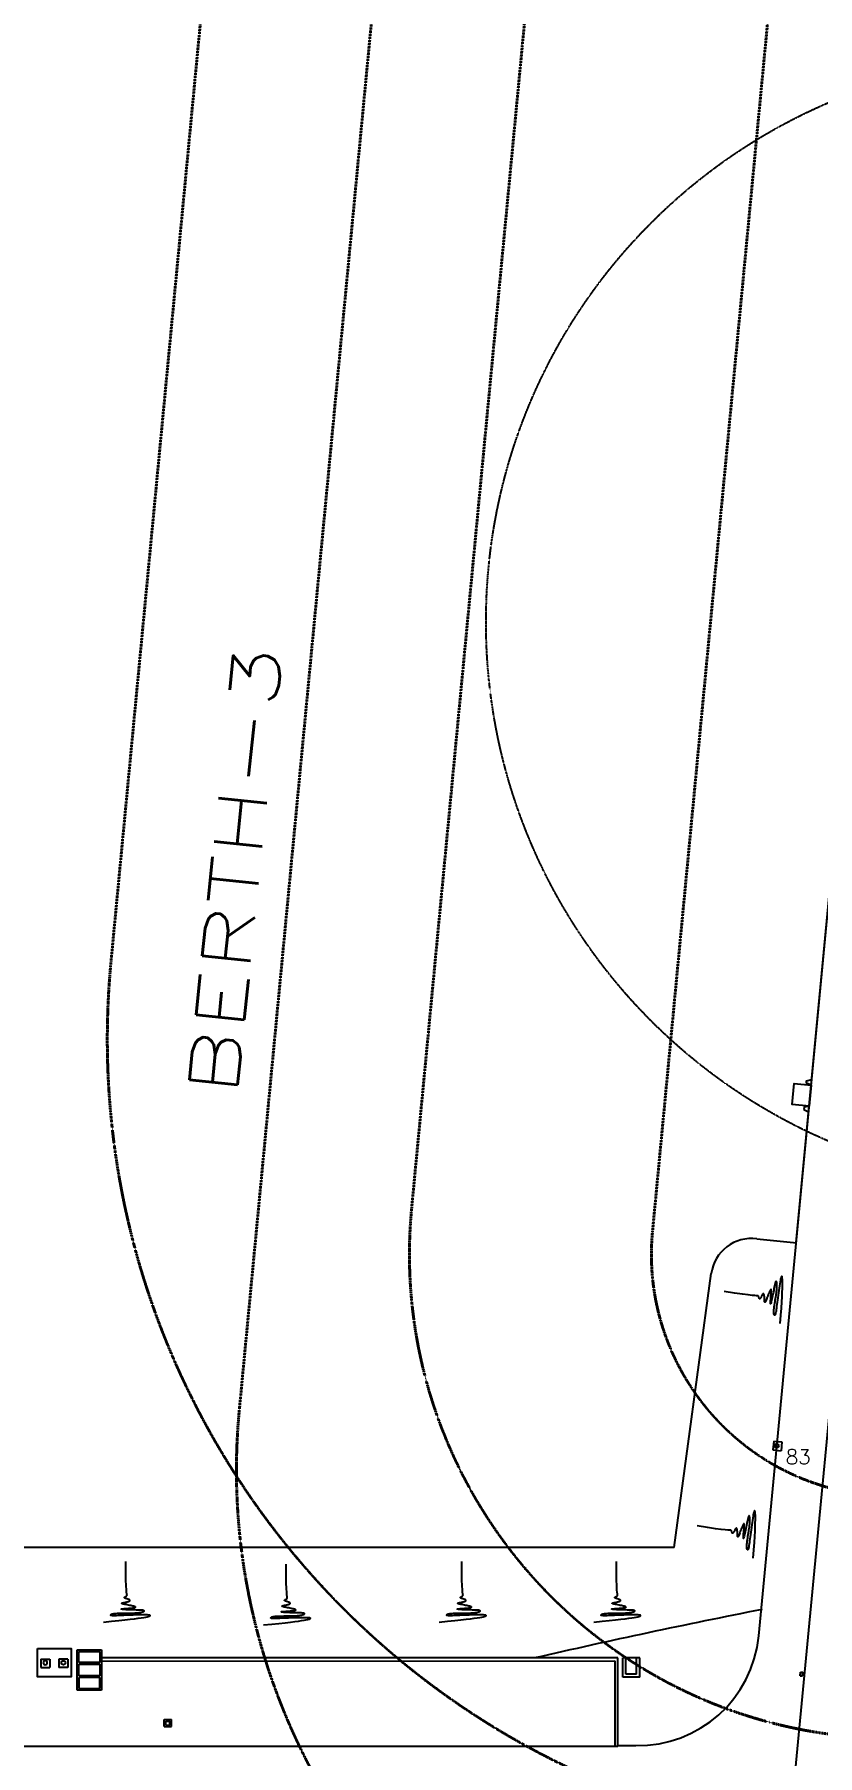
# Model space of a CAD drawing. Header units: inches. Extents: x 2621776591 to 2623670951, y 363331607 to 364354604.
# Drawn here: x 2623110453 to 2623207545, y 363516354 to 363729703 of the extents above; entities that cross this region are included whole.
import ezdxf

# ---------------------------------------------------------------- set-up
doc = ezdxf.new("R2010")
doc.units = ezdxf.units.IN
doc.header["$MEASUREMENT"] = 0
doc.linetypes.add('DDDLayout$0$HIDDEN', pattern=[0.375, 0.25, -0.125])
doc.linetypes.add('HIDDEN', pattern=[0.375, 0.25, -0.125])
for name, color, linetype in [('ANCHOR POINT', 7, 'Continuous'), ('BOLLARD', 1, 'Continuous'), ('Bollard Nos.', 7, 'Continuous'), ('BREAKWATER', 2, 'Continuous'), ('DIM', 8, 'Continuous'), ('FENDER', 1, 'Continuous'), ('NEW WASHDOWN', 8, 'Continuous'), ('PIER', 7, 'Continuous'), ('PLAN', 2, 'Continuous'), ('ROAD', 2, 'Continuous'), ('TEXT2', 1, 'Continuous'), ('TEXT3', 6, 'Continuous'), ('TOWER CRANE POSITION', 90, 'Continuous')]:
    doc.layers.add(name, color=color, linetype=linetype)
doc.layers.add('F1 CRANE', color=52, linetype='Continuous', lineweight=40)
doc.layers.add('F2 CRANE', color=150, linetype='Continuous', lineweight=40)
doc.layers.add('F3 CRANE', color=1, linetype='Continuous', lineweight=40, true_color=0xff0000)
doc.layers.add('LAYOUT FREEZE', color=4, linetype='Continuous', plot=False)
doc.styles.add('ROMANS', font='romans')

# ---------------------------------------------------------------- blocks, each defined once
blk = doc.blocks.new('FENDER')
at = {"layer": 'FENDER'}
blk.add_line((-600, 1800), (0, 2000), dxfattribs=at)
blk.add_lwpolyline([(0, 0), (0, 1300), (-2100, 1300), (-2100, -1300), (0, -1300)], close=True, dxfattribs=at)
for points in [[(0, 1300), (-600, 1500), (-600, 1800)], [(0, -1300), (-600, -1500), (-600, -1800), (0, -2000)]]:
    blk.add_lwpolyline(points, dxfattribs=at)
blk = doc.blocks.new('BOLLARD')
at = {"layer": 'BOLLARD'}
for p, q in [((-430, 557.5), (580, 557.5)), ((-430, 557.5), (-430, -557.5)), ((580, 557.5), (580, -557.5)), ((-430, -557.5), (580, -557.5))]:
    blk.add_line(p, q, dxfattribs=at)
blk.add_circle((0, 0), 250, dxfattribs=at)
blk = doc.blocks.new('A$C6b66f7a2')
at = {"layer": 'BOLLARD'}
blk.add_lwpolyline([(2623110820, 363529615), (2623115020, 363529615), (2623115020, 363526115), (2623110820, 363526115)], close=True, dxfattribs=at)
for p, rotation in [((2623202486, 363554752), 354.5015013187092), ((2623114045, 363527865), 270)]:
    blk.add_blockref('BOLLARD', p, dxfattribs=dict(at, rotation=rotation))
at = {"layer": 'BOLLARD', "xscale": -1, "rotation": 90}
blk.add_blockref('BOLLARD', (2623111795, 363527865), dxfattribs=at)
at = {"layer": 'FENDER', "xscale": -1, "rotation": 174.5891909614606}
blk.add_blockref('FENDER', (2623206618, 363598157), dxfattribs=at)
at = {"layer": 'Bollard Nos.', "style": 'ROMANS'}
blk.add_text('83', height=1800, dxfattribs=at).set_placement((2623203601, 363552480))

msp = doc.modelspace()

# ---------------------------------------------------------------- linework, layer by layer
at = {"layer": 'ANCHOR POINT'}
for p, q in [((2623205389.5, 363526259.3), (2623205432.2, 363526707.3)), ((2623205389.5, 363526259.3), (2623205688.2, 363526230.9)), ((2623205432.2, 363526707.3), (2623205730.8, 363526678.9)), ((2623205688.2, 363526230.9), (2623205730.8, 363526678.9))]:
    msp.add_line(p, q, dxfattribs=at)
at = {"layer": 'BREAKWATER'}
for p, q in [((2623199993.8, 363580400.5), (2623204956.4, 363579929.8)), ((2623189751.2, 363542132.3), (2623194366.5, 363576118.7)), ((2623199720.9, 363546682.8), (2623199703.5, 363546660.8)), ((2623199737, 363546691.1), (2623199720.9, 363546682.8)), ((2623199752.2, 363546690), (2623199737, 363546691.1)), ((2623199766.8, 363546682.2), (2623199752.2, 363546690)), ((2623199780.8, 363546662.1), (2623199766.8, 363546682.2)), ((2623189751.2, 363542132.3), (2622921688.5, 363542132.3)), ((2623172570.1, 363542132.3), (2623038457.9, 363542132.3)), ((2623189751.2, 363542132.3), (2623172570.1, 363542132.3))]:
    msp.add_line(p, q, dxfattribs=at)
for points in [[(2623202924.5, 363569908.5), (2623203004.1, 363570925.5), (2623203066.1, 363571812.8), (2623203112.6, 363572579.9), (2623203145.6, 363573236.4), (2623203167.4, 363573791.7), (2623203179.9, 363574255.4), (2623203185.2, 363574637), (2623203185.5, 363574946.1), (2623203182.6, 363575191.7), (2623203177, 363575381.6), (2623203169.1, 363575523), (2623203159.3, 363575623.2), (2623203147.7, 363575689.4), (2623203134.8, 363575728.9), (2623203120.8, 363575748.9), (2623203106.2, 363575756.8), (2623203091, 363575757.8), (2623203074.9, 363575749.6), (2623203057.5, 363575727.6), (2623203038.2, 363575687.5), (2623203016.7, 363575625), (2623202992.3, 363575535.6), (2623202964.6, 363575415), (2623202933.1, 363575258.7), (2623202897.7, 363575064.2), (2623202858.8, 363574835.9), (2623202817.5, 363574580.1), (2623202774.7, 363574303.2), (2623202731.1, 363574011.3), (2623202687.7, 363573710.9), (2623202645.5, 363573408.1), (2623202605.2, 363573109.3), (2623202567.7, 363572820.2), (2623202532.8, 363572543.8), (2623202500.3, 363572282.7), (2623202470, 363572039.3), (2623202441.7, 363571816.3), (2623202415.1, 363571616.1), (2623202390, 363571441.3), (2623202366.2, 363571294.3), (2623202343.4, 363571176.8), (2623202321.5, 363571086.7), (2623202300.4, 363571021), (2623202279.8, 363570976.8), (2623202259.7, 363570951), (2623202239.9, 363570940.8), (2623202220.2, 363570943.1), (2623202200.5, 363570954.9), (2623202180.9, 363570974.2), (2623202162, 363571002.4), (2623202145, 363571041.8), (2623202130.7, 363571094.7), (2623202120.1, 363571163.4), (2623202114.1, 363571250.2), (2623202113.8, 363571357.3), (2623202120.2, 363571487.2), (2623202133.7, 363571641), (2623202153.5, 363571815.1), (2623202178.4, 363572005), (2623202207.2, 363572206.1), (2623202238.6, 363572413.7), (2623202271.3, 363572623.3), (2623202304.2, 363572830.2), (2623202335.9, 363573029.8), (2623202365.5, 363573218.4), (2623202392.6, 363573395.6), (2623202417.2, 363573562), (2623202439.1, 363573718.1), (2623202458.2, 363573864.4), (2623202474.5, 363574001.4), (2623202487.8, 363574129.7), (2623202498.1, 363574249.9), (2623202505.2, 363574362.3), (2623202509.5, 363574467), (2623202511.2, 363574564), (2623202510.7, 363574653.3), (2623202508.3, 363574734.8), (2623202504.2, 363574808.6), (2623202498.8, 363574874.6), (2623202492.4, 363574932.7), (2623202485.2, 363574983), (2623202477.3, 363575025.9), (2623202468.6, 363575061.5), (2623202459.1, 363575090.2), (2623202448.8, 363575112.4), (2623202437.5, 363575128.3), (2623202425.4, 363575138.4), (2623202412.3, 363575142.9), (2623202398.2, 363575141.6), (2623202382.8, 363575131.9), (2623202365.8, 363575110.9), (2623202347, 363575075.5), (2623202326, 363575022.6), (2623202302.5, 363574949.1), (2623202276.3, 363574852.1), (2623202246.9, 363574728.3), (2623202214.4, 363574576.3), (2623202178.9, 363574400), (2623202141.1, 363574205), (2623202101.2, 363573996.5), (2623202060, 363573780.2), (2623202017.7, 363573561.5), (2623201974.9, 363573345.8), (2623201932, 363573138.6), (2623201889.6, 363572945.3), (2623201848.8, 363572770.6), (2623201810.6, 363572619.3), (2623201776, 363572496.2), (2623201746.2, 363572405.9), (2623201722.2, 363572353.2), (2623201705.1, 363572342.7), (2623201696, 363572379.3), (2623201695.6, 363572465.2), (2623201702.4, 363572592.5), (2623201714.8, 363572751), (2623201731, 363572930.6), (2623201749.3, 363573120.9), (2623201767.8, 363573311.7), (2623201784.8, 363573492.7), (2623201798.5, 363573653.7), (2623201807.6, 363573786.7), (2623201812.2, 363573892.6), (2623201812.8, 363573974.7), (2623201809.9, 363574036), (2623201804.1, 363574079.8), (2623201795.8, 363574109.3), (2623201785.7, 363574127.6), (2623201774.2, 363574137.9), (2623201761.7, 363574142.6), (2623201747.5, 363574140.2), (2623201730.9, 363574128.6), (2623201711.3, 363574105.5), (2623201687.7, 363574068.6), (2623201659.5, 363574015.8), (2623201626, 363573944.7), (2623201586.2, 363573853.2), (2623201540, 363573740.4), (2623201488.6, 363573610.6), (2623201433.9, 363573469.8), (2623201377.5, 363573323.6), (2623201321.3, 363573177.9), (2623201266.9, 363573038.4), (2623201216.2, 363572910.9), (2623201171, 363572801.3), (2623201132.4, 363572714), (2623201100.4, 363572647.6), (2623201074.1, 363572599.8), (2623201052.7, 363572567.9), (2623201035.7, 363572549.3), (2623201022.2, 363572541.6), (2623201011.6, 363572542.2), (2623201003, 363572548.4), (2623200996, 363572558.3), (2623200990.1, 363572572.3), (2623200985.3, 363572591.3), (2623200981.3, 363572616.2), (2623200978.1, 363572647.9), (2623200975.3, 363572687.5), (2623200972.8, 363572735.7), (2623200970.5, 363572793.6), (2623200968.1, 363572861.4), (2623200965.5, 363572937.1), (2623200962.5, 363573017.9), (2623200958.8, 363573101.2), (2623200954.3, 363573184.2), (2623200948.8, 363573264.3), (2623200942, 363573338.6), (2623200933.8, 363573404.6), (2623200924, 363573460), (2623200912.8, 363573505.2), (2623200900.3, 363573540.9), (2623200886.7, 363573568), (2623200872.1, 363573587.4), (2623200856.8, 363573599.8), (2623200840.9, 363573606), (2623200824.5, 363573607), (2623200807.9, 363573603.4), (2623200790.8, 363573595.2), (2623200773.2, 363573582.2), (2623200754.8, 363573564.4), (2623200735.5, 363573541.5), (2623200715.2, 363573513.5), (2623200693.5, 363573480.2), (2623200670.5, 363573441.4), (2623200646, 363573397.3), (2623200620.3, 363573349.2), (2623200594.1, 363573298.9), (2623200567.6, 363573247.8), (2623200541.3, 363573197.7), (2623200515.9, 363573150.1), (2623200491.5, 363573106.7), (2623200468.9, 363573069.2), (2623200448.2, 363573038.7), (2623200429.5, 363573015.1), (2623200412.5, 363572997.8), (2623200397.2, 363572986.2), (2623200383.3, 363572979.8), (2623200370.7, 363572977.8), (2623200359.2, 363572979.9), (2623200348.6, 363572985.3), (2623200338.8, 363572993.6), (2623200329.6, 363573004.8), (2623200320.7, 363573019.1), (2623200312, 363573036.5), (2623200303.2, 363573057.2), (2623200294.1, 363573081.3), (2623200284.5, 363573109), (2623200274.1, 363573140.3), (2623200262.8, 363573175.1), (2623200249.9, 363573211.8), (2623200234.9, 363573248.4), (2623200217.2, 363573283.1), (2623200196.1, 363573314), (2623200171, 363573339.1), (2623200141.4, 363573356.6), (2623200106.7, 363573364.6), (2623200059.2, 363573363.1), (2623199963.1, 363573360.5), (2623199775.7, 363573367.1), (2623199454.1, 363573393.3), (2623198955.6, 363573449.4), (2623198237.4, 363573545.6), (2623197256.6, 363573692.4), (2623195970.5, 363573900)], [(2623199570.6, 363540841.7), (2623199650.1, 363541858.7), (2623199712.1, 363542746), (2623199758.6, 363543513.2), (2623199791.6, 363544169.6), (2623199813.4, 363544724.9), (2623199825.9, 363545188.6), (2623199831.2, 363545570.3), (2623199831.6, 363545879.3), (2623199828.6, 363546125), (2623199823.1, 363546314.9), (2623199815.2, 363546456.3), (2623199805.3, 363546556.4), (2623199793.7, 363546622.6), (2623199780.8, 363546662.1), (2623199766.8, 363546682.2), (2623199752.2, 363546690), (2623199737, 363546691.1), (2623199720.9, 363546682.8), (2623199703.5, 363546660.8), (2623199684.3, 363546620.8), (2623199662.7, 363546558.3), (2623199638.3, 363546468.9), (2623199610.6, 363546348.2), (2623199579.2, 363546192), (2623199543.7, 363545997.4), (2623199504.8, 363545769.1), (2623199463.5, 363545513.4), (2623199420.7, 363545236.4), (2623199377.1, 363544944.6), (2623199333.7, 363544644.1), (2623199291.5, 363544341.4), (2623199251.2, 363544042.6), (2623199213.7, 363543753.4), (2623199178.8, 363543477), (2623199146.3, 363543215.9), (2623199116, 363542972.6), (2623199087.7, 363542749.6), (2623199061.1, 363542549.4), (2623199036, 363542374.6), (2623199012.2, 363542227.6), (2623198989.4, 363542110.1), (2623198967.6, 363542019.9), (2623198946.4, 363541954.3), (2623198925.9, 363541910), (2623198905.7, 363541884.3), (2623198885.9, 363541874), (2623198866.2, 363541876.3), (2623198846.5, 363541888.1), (2623198826.9, 363541907.5), (2623198808.1, 363541935.7), (2623198791, 363541975.1), (2623198776.7, 363542027.9), (2623198766.1, 363542096.6), (2623198760.1, 363542183.4), (2623198759.9, 363542290.6), (2623198766.2, 363542420.5), (2623198779.7, 363542574.2), (2623198799.5, 363542748.4), (2623198824.4, 363542938.3), (2623198853.2, 363543139.4), (2623198884.6, 363543347), (2623198917.3, 363543556.6), (2623198950.2, 363543763.5), (2623198981.9, 363543963.1), (2623199011.5, 363544151.7), (2623199038.6, 363544328.9), (2623199063.2, 363544495.3), (2623199085.1, 363544651.3), (2623199104.2, 363544797.6), (2623199120.5, 363544934.7), (2623199133.8, 363545063), (2623199144.1, 363545183.1), (2623199151.2, 363545295.5), (2623199155.5, 363545400.2), (2623199157.2, 363545497.3), (2623199156.7, 363545586.6), (2623199154.3, 363545668.1), (2623199150.2, 363545741.9), (2623199144.8, 363545807.8), (2623199138.4, 363545865.9), (2623199131.3, 363545916.3), (2623199123.3, 363545959.1), (2623199114.6, 363545994.7), (2623199105.1, 363546023.4), (2623199094.8, 363546045.6), (2623199083.5, 363546061.6), (2623199071.4, 363546071.7), (2623199058.3, 363546076.1), (2623199044.2, 363546074.8), (2623199028.8, 363546065.2), (2623199011.9, 363546044.2), (2623198993, 363546008.8), (2623198972, 363545955.8), (2623198948.5, 363545882.4), (2623198922.3, 363545785.3), (2623198893, 363545661.6), (2623198860.4, 363545509.6), (2623198825, 363545333.3), (2623198787.1, 363545138.2), (2623198747.3, 363544929.8), (2623198706, 363544713.5), (2623198663.7, 363544494.7), (2623198620.9, 363544279.1), (2623198578, 363544071.9), (2623198535.7, 363543878.5), (2623198494.8, 363543703.8), (2623198456.6, 363543552.6), (2623198422, 363543429.4), (2623198392.2, 363543339.1), (2623198368.2, 363543286.4), (2623198351.1, 363543276), (2623198342, 363543312.6), (2623198341.6, 363543398.4), (2623198348.4, 363543525.7), (2623198360.9, 363543684.3), (2623198377.1, 363543863.9), (2623198395.3, 363544054.1), (2623198413.8, 363544244.9), (2623198430.8, 363544426), (2623198444.5, 363544587), (2623198453.6, 363544720), (2623198458.2, 363544825.9), (2623198458.8, 363544907.9), (2623198455.9, 363544969.2), (2623198450.1, 363545013), (2623198441.9, 363545042.5), (2623198431.7, 363545060.8), (2623198420.2, 363545071.2), (2623198407.7, 363545075.8), (2623198393.5, 363545073.5), (2623198376.9, 363545061.8), (2623198357.3, 363545038.7), (2623198333.7, 363545001.9), (2623198305.5, 363544949), (2623198272, 363544878), (2623198232.2, 363544786.5), (2623198186, 363544673.6), (2623198134.7, 363544543.9), (2623198079.9, 363544403), (2623198023.5, 363544256.8), (2623197967.3, 363544111.1), (2623197912.9, 363543971.6), (2623197862.2, 363543844.2), (2623197817, 363543734.6), (2623197778.5, 363543647.2), (2623197746.4, 363543580.9), (2623197720.1, 363543533), (2623197698.7, 363543501.1), (2623197681.7, 363543482.6), (2623197668.2, 363543474.9), (2623197657.6, 363543475.4), (2623197649, 363543481.6), (2623197642, 363543491.6), (2623197636.1, 363543505.6), (2623197631.3, 363543524.5), (2623197627.4, 363543549.4), (2623197624.1, 363543581.2), (2623197621.3, 363543620.7), (2623197618.8, 363543668.9), (2623197616.5, 363543726.8), (2623197614.1, 363543794.6), (2623197611.5, 363543870.3), (2623197608.5, 363543951.2), (2623197604.8, 363544034.5), (2623197600.3, 363544117.5), (2623197594.8, 363544197.5), (2623197588, 363544271.9), (2623197579.8, 363544337.8), (2623197570, 363544393.3), (2623197558.8, 363544438.4), (2623197546.3, 363544474.1), (2623197532.7, 363544501.3), (2623197518.1, 363544520.6), (2623197502.8, 363544533), (2623197486.9, 363544539.3), (2623197470.6, 363544540.3), (2623197453.9, 363544536.6), (2623197436.9, 363544528.4), (2623197419.2, 363544515.5), (2623197400.8, 363544497.6), (2623197381.5, 363544474.8), (2623197361.2, 363544446.7), (2623197339.5, 363544413.4), (2623197316.5, 363544374.6), (2623197292, 363544330.5), (2623197266.4, 363544282.5), (2623197240.1, 363544232.1), (2623197213.6, 363544181.1), (2623197187.4, 363544130.9), (2623197161.9, 363544083.4), (2623197137.5, 363544040), (2623197114.9, 363544002.4), (2623197094.2, 363543972), (2623197075.5, 363543948.4), (2623197058.5, 363543931.1), (2623197043.2, 363543919.5), (2623197029.3, 363543913), (2623197016.7, 363543911.1), (2623197005.2, 363543913.1), (2623196994.6, 363543918.5), (2623196984.8, 363543926.8), (2623196975.6, 363543938.1), (2623196966.7, 363543952.3), (2623196958, 363543969.7), (2623196949.2, 363543990.5), (2623196940.1, 363544014.6), (2623196930.5, 363544042.3), (2623196920.1, 363544073.6), (2623196908.8, 363544108.4), (2623196895.9, 363544145), (2623196880.9, 363544181.7), (2623196863.2, 363544216.4), (2623196842.1, 363544247.2), (2623196817, 363544272.4), (2623196787.5, 363544289.9), (2623196752.7, 363544297.8), (2623196705.2, 363544296.4), (2623196609.1, 363544293.8), (2623196421.7, 363544300.4), (2623196100.1, 363544326.6), (2623195601.6, 363544382.6), (2623194883.4, 363544478.8), (2623193902.6, 363544625.6), (2623192616.5, 363544833.3)], [(2623118997.5, 363532909.7), (2623120013.7, 363533000), (2623120898.9, 363533086.1), (2623121663.1, 363533167.6), (2623122316, 363533243.9), (2623122867.2, 363533314.6), (2623123326.6, 363533379.2), (2623123703.8, 363533437.2), (2623124008.6, 363533488.2), (2623124250.4, 363533531.8), (2623124436.7, 363533568.8), (2623124574.8, 363533600.1), (2623124672, 363533626.4), (2623124735.3, 363533648.8), (2623124772.1, 363533668.1), (2623124789.6, 363533685.2), (2623124794.9, 363533700.9), (2623124793.4, 363533716.1), (2623124782.6, 363533730.6), (2623124758.1, 363533744.1), (2623124715.4, 363533756.4), (2623124650.1, 363533767.4), (2623124557.9, 363533776.6), (2623124434.4, 363533783.8), (2623124275, 363533788.9), (2623124077.3, 363533791.6), (2623123845.7, 363533792.1), (2623123586.7, 363533790.4), (2623123306.4, 363533786.7), (2623123011.4, 363533781.2), (2623122708, 363533774.1), (2623122402.4, 363533765.6), (2623122101.1, 363533755.7), (2623121809.7, 363533744.8), (2623121531.3, 363533733.3), (2623121268.4, 363533722), (2623121023.4, 363533711.5), (2623120798.8, 363533702.4), (2623120597, 363533695.4), (2623120420.4, 363533691.2), (2623120271.5, 363533690.3), (2623120151.9, 363533693.2), (2623120059.4, 363533699.9), (2623119991.1, 363533709.8), (2623119944.1, 363533722.7), (2623119915.3, 363533738.3), (2623119901.9, 363533756.2), (2623119900.9, 363533776), (2623119909.3, 363533797.3), (2623119925.1, 363533819.9), (2623119949.8, 363533843.2), (2623119985.8, 363533866.5), (2623120035.6, 363533889.4), (2623120101.6, 363533911.3), (2623120186.2, 363533931.5), (2623120291.8, 363533949.6), (2623120421, 363533964.9), (2623120574.8, 363533977.1), (2623120749.8, 363533986.4), (2623120941.2, 363533993.4), (2623121144.3, 363533998.3), (2623121354.3, 363534001.9), (2623121566.4, 363534004.3), (2623121775.9, 363534006.3), (2623121978, 363534008.1), (2623122168.9, 363534010.2), (2623122348.1, 363534012.9), (2623122516.2, 363534016.2), (2623122673.8, 363534020.5), (2623122821.2, 363534025.9), (2623122959.1, 363534032.6), (2623123087.8, 363534040.8), (2623123208, 363534050.6), (2623123320, 363534062.2), (2623123424, 363534075.4), (2623123520, 363534089.7), (2623123607.9, 363534105), (2623123687.9, 363534121), (2623123760, 363534137.2), (2623123824.2, 363534153.5), (2623123880.4, 363534169.5), (2623123928.9, 363534184.9), (2623123969.8, 363534199.8), (2623124003.5, 363534214.3), (2623124030.2, 363534228.4), (2623124050.4, 363534242.3), (2623124064.3, 363534256.1), (2623124072.2, 363534269.7), (2623124074.4, 363534283.4), (2623124070.8, 363534297), (2623124058.7, 363534310.6), (2623124035.2, 363534323.9), (2623123997.1, 363534336.6), (2623123941.5, 363534348.5), (2623123865.1, 363534359.5), (2623123765.1, 363534369.2), (2623123638.2, 363534377.6), (2623123482.9, 363534384.5), (2623123303.1, 363534390.2), (2623123104.5, 363534395.2), (2623122892.3, 363534399.9), (2623122672.2, 363534404.7), (2623122449.5, 363534410.1), (2623122229.7, 363534416.6), (2623122018.2, 363534424.5), (2623121820.5, 363534434.1), (2623121641.5, 363534445.4), (2623121486, 363534458), (2623121358.8, 363534471.7), (2623121264.8, 363534486.1), (2623121208.8, 363534501.1), (2623121195.7, 363534516.2), (2623121230.3, 363534531.2), (2623121314.9, 363534545.9), (2623121441.6, 363534560.2), (2623121600, 363534574.3), (2623121779.8, 363534588.1), (2623121970.4, 363534601.7), (2623122161.6, 363534615.1), (2623122343, 363534628.4), (2623122504, 363534641.6), (2623122636.7, 363534654.7), (2623122741.9, 363534667.7), (2623122822.9, 363534680.8), (2623122882.9, 363534693.8), (2623122925.1, 363534706.8), (2623122952.8, 363534719.8), (2623122969.2, 363534732.8), (2623122977.5, 363534745.8), (2623122980, 363534759), (2623122975.3, 363534772.6), (2623122961.1, 363534787), (2623122935.1, 363534802.5), (2623122894.8, 363534819.6), (2623122838, 363534838.7), (2623122762.4, 363534860), (2623122665.6, 363534884), (2623122546.6, 363534910.9), (2623122410.1, 363534940), (2623122262.1, 363534970.6), (2623122108.6, 363535001.9), (2623121955.6, 363535033.2), (2623121809, 363535063.7), (2623121675, 363535092.5), (2623121559.4, 363535119), (2623121466.8, 363535142.5), (2623121396.1, 363535163.1), (2623121344.5, 363535181.1), (2623121309.5, 363535196.8), (2623121288.4, 363535210.6), (2623121278.6, 363535222.6), (2623121277.3, 363535233.2), (2623121282, 363535242.6), (2623121290.7, 363535251.2), (2623121303.5, 363535259.3), (2623121321.4, 363535267.2), (2623121345.3, 363535275.2), (2623121376.1, 363535283.8), (2623121414.6, 363535293.1), (2623121461.8, 363535303.5), (2623121518.4, 363535315.4), (2623121584.9, 363535329), (2623121659.1, 363535344.1), (2623121738.4, 363535360.5), (2623121819.9, 363535377.9), (2623121901, 363535396.2), (2623121979, 363535414.9), (2623122051.2, 363535433.9), (2623122114.9, 363535452.9), (2623122167.9, 363535471.8), (2623122210.6, 363535490.3), (2623122243.8, 363535508.6), (2623122268.2, 363535526.5), (2623122284.9, 363535544.1), (2623122294.6, 363535561.3), (2623122298.1, 363535578), (2623122296.4, 363535594.3), (2623122290.1, 363535610.1), (2623122279.1, 363535625.5), (2623122263.4, 363535640.8), (2623122242.8, 363535655.9), (2623122217, 363535671.2), (2623122186, 363535686.6), (2623122149.5, 363535702.4), (2623122107.5, 363535718.7), (2623122059.9, 363535735.6), (2623122008.3, 363535752.9), (2623121954.3, 363535770.4), (2623121899.5, 363535788.1), (2623121845.7, 363535805.6), (2623121794.6, 363535822.9), (2623121747.8, 363535839.7), (2623121707, 363535855.8), (2623121673.5, 363535871.1), (2623121647.2, 363535885.7), (2623121627.3, 363535899.5), (2623121613.3, 363535912.7), (2623121604.6, 363535925.3), (2623121600.6, 363535937.5), (2623121600.7, 363535949.2), (2623121604.3, 363535960.5), (2623121610.9, 363535971.5), (2623121620.4, 363535982.5), (2623121633, 363535993.6), (2623121648.7, 363536005.1), (2623121667.7, 363536017.2), (2623121690, 363536030.2), (2623121715.7, 363536044.2), (2623121744.9, 363536059.6), (2623121777.3, 363536076.6), (2623121811.3, 363536095.3), (2623121844.9, 363536116.2), (2623121876.2, 363536139.5), (2623121903.2, 363536165.4), (2623121923.8, 363536194.3), (2623121936.1, 363536226.4), (2623121938.2, 363536261.9), (2623121928.9, 363536308.6), (2623121910.4, 363536402.9), (2623121885.8, 363536588.8), (2623121858.3, 363536910.2), (2623121830.8, 363537411.1), (2623121806.6, 363538135.4), (2623121788.6, 363539126.9), (2623121780, 363540429.7)], [(2623138865.9, 363532561.3), (2623139882.1, 363532651.6), (2623140767.4, 363532737.7), (2623141531.5, 363532819.2), (2623142184.4, 363532895.5), (2623142735.6, 363532966.2), (2623143195, 363533030.8), (2623143572.2, 363533088.8), (2623143877, 363533139.8), (2623144118.8, 363533183.4), (2623144305.1, 363533220.4), (2623144443.3, 363533251.7), (2623144540.4, 363533278), (2623144603.8, 363533300.4), (2623144640.6, 363533319.7), (2623144658, 363533336.8), (2623144663.4, 363533352.6), (2623144661.8, 363533367.7), (2623144651, 363533382.2), (2623144626.5, 363533395.7), (2623144583.8, 363533408), (2623144518.5, 363533419), (2623144426.4, 363533428.2), (2623144302.8, 363533435.5), (2623144143.5, 363533440.5), (2623143945.7, 363533443.2), (2623143714.2, 363533443.7), (2623143455.1, 363533442), (2623143174.9, 363533438.3), (2623142879.9, 363533432.8), (2623142576.4, 363533425.7), (2623142270.8, 363533417.2), (2623141969.5, 363533407.3), (2623141678.1, 363533396.4), (2623141399.7, 363533384.9), (2623141136.8, 363533373.6), (2623140891.9, 363533363.1), (2623140667.2, 363533354), (2623140465.4, 363533347), (2623140288.9, 363533342.8), (2623140140, 363533341.9), (2623140020.3, 363533344.8), (2623139927.8, 363533351.5), (2623139859.5, 363533361.4), (2623139812.5, 363533374.4), (2623139783.7, 363533389.9), (2623139770.3, 363533407.8), (2623139769.3, 363533427.6), (2623139777.7, 363533448.9), (2623139793.5, 363533471.5), (2623139818.2, 363533494.8), (2623139854.2, 363533518.1), (2623139904, 363533541), (2623139970, 363533562.9), (2623140054.6, 363533583.1), (2623140160.2, 363533601.2), (2623140289.4, 363533616.5), (2623140443.2, 363533628.7), (2623140618.2, 363533638), (2623140809.7, 363533645), (2623141012.7, 363533650), (2623141222.7, 363533653.5), (2623141434.8, 363533655.9), (2623141644.3, 363533657.9), (2623141846.4, 363533659.7), (2623142037.3, 363533661.8), (2623142216.5, 363533664.5), (2623142384.7, 363533667.8), (2623142542.2, 363533672.1), (2623142689.6, 363533677.5), (2623142827.5, 363533684.2), (2623142956.2, 363533692.4), (2623143076.4, 363533702.2), (2623143188.4, 363533713.8), (2623143292.4, 363533727), (2623143388.4, 363533741.3), (2623143476.4, 363533756.7), (2623143556.4, 363533772.6), (2623143628.4, 363533788.8), (2623143692.6, 363533805.1), (2623143748.8, 363533821.1), (2623143797.3, 363533836.5), (2623143838.2, 363533851.4), (2623143871.9, 363533865.9), (2623143898.6, 363533880), (2623143918.8, 363533893.9), (2623143932.7, 363533907.7), (2623143940.6, 363533921.3), (2623143942.8, 363533935), (2623143939.2, 363533948.7), (2623143927.1, 363533962.2), (2623143903.6, 363533975.5), (2623143865.5, 363533988.2), (2623143809.9, 363534000.1), (2623143733.5, 363534011.1), (2623143633.5, 363534020.8), (2623143506.6, 363534029.2), (2623143351.3, 363534036.1), (2623143171.6, 363534041.8), (2623142972.9, 363534046.8), (2623142760.7, 363534051.5), (2623142540.6, 363534056.3), (2623142317.9, 363534061.7), (2623142098.1, 363534068.2), (2623141886.6, 363534076.1), (2623141688.9, 363534085.7), (2623141509.9, 363534097), (2623141354.4, 363534109.7), (2623141227.2, 363534123.3), (2623141133.2, 363534137.7), (2623141077.3, 363534152.7), (2623141064.1, 363534167.8), (2623141098.7, 363534182.8), (2623141183.3, 363534197.5), (2623141310, 363534211.8), (2623141468.4, 363534225.9), (2623141648.2, 363534239.7), (2623141838.9, 363534253.3), (2623142030.1, 363534266.7), (2623142211.4, 363534280), (2623142372.5, 363534293.2), (2623142505.1, 363534306.3), (2623142610.3, 363534319.3), (2623142691.3, 363534332.4), (2623142751.3, 363534345.4), (2623142793.6, 363534358.4), (2623142821.2, 363534371.4), (2623142837.6, 363534384.4), (2623142845.9, 363534397.4), (2623142848.4, 363534410.6), (2623142843.7, 363534424.2), (2623142829.5, 363534438.6), (2623142803.5, 363534454.1), (2623142763.2, 363534471.3), (2623142706.4, 363534490.3), (2623142630.8, 363534511.6), (2623142534, 363534535.6), (2623142415, 363534562.5), (2623142278.6, 363534591.6), (2623142130.6, 363534622.2), (2623141977.1, 363534653.5), (2623141824, 363534684.8), (2623141677.5, 363534715.3), (2623141543.4, 363534744.1), (2623141427.8, 363534770.6), (2623141335.2, 363534794.1), (2623141264.5, 363534814.7), (2623141212.9, 363534832.7), (2623141177.9, 363534848.4), (2623141156.8, 363534862.2), (2623141147, 363534874.2), (2623141145.7, 363534884.8), (2623141150.5, 363534894.2), (2623141159.1, 363534902.8), (2623141171.9, 363534910.9), (2623141189.8, 363534918.8), (2623141213.7, 363534926.9), (2623141244.5, 363534935.4), (2623141283, 363534944.7), (2623141330.2, 363534955.1), (2623141386.9, 363534967), (2623141453.4, 363534980.6), (2623141527.6, 363534995.7), (2623141606.8, 363535012.1), (2623141688.3, 363535029.6), (2623141769.4, 363535047.8), (2623141847.4, 363535066.5), (2623141919.6, 363535085.5), (2623141983.3, 363535104.6), (2623142036.3, 363535123.4), (2623142079, 363535141.9), (2623142112.2, 363535160.2), (2623142136.7, 363535178.1), (2623142153.3, 363535195.7), (2623142163, 363535212.9), (2623142166.5, 363535229.6), (2623142164.8, 363535245.9), (2623142158.5, 363535261.7), (2623142147.5, 363535277.1), (2623142131.8, 363535292.4), (2623142111.2, 363535307.6), (2623142085.4, 363535322.8), (2623142054.4, 363535338.2), (2623142018, 363535354), (2623141975.9, 363535370.3), (2623141928.4, 363535387.2), (2623141876.7, 363535404.5), (2623141822.7, 363535422), (2623141767.9, 363535439.7), (2623141714.2, 363535457.2), (2623141663, 363535474.5), (2623141616.2, 363535491.3), (2623141575.4, 363535507.4), (2623141541.9, 363535522.7), (2623141515.6, 363535537.3), (2623141495.7, 363535551.1), (2623141481.7, 363535564.3), (2623141473, 363535576.9), (2623141469.1, 363535589.1), (2623141469.1, 363535600.8), (2623141472.7, 363535612.1), (2623141479.3, 363535623.1), (2623141488.8, 363535634.1), (2623141501.4, 363535645.2), (2623141517.2, 363535656.7), (2623141536.1, 363535668.8), (2623141558.4, 363535681.8), (2623141584.1, 363535695.9), (2623141613.3, 363535711.2), (2623141645.7, 363535728.2), (2623141679.7, 363535747), (2623141713.3, 363535767.8), (2623141744.6, 363535791.1), (2623141771.6, 363535817), (2623141792.2, 363535845.9), (2623141804.5, 363535878), (2623141806.6, 363535913.5), (2623141797.3, 363535960.2), (2623141778.8, 363536054.5), (2623141754.2, 363536240.4), (2623141726.7, 363536561.8), (2623141699.3, 363537062.7), (2623141675, 363537787), (2623141657, 363538778.5), (2623141648.4, 363540081.3)], [(2623160651.5, 363532909.7), (2623161667.6, 363533000), (2623162552.9, 363533086.1), (2623163317.1, 363533167.6), (2623163969.9, 363533243.9), (2623164521.2, 363533314.6), (2623164980.5, 363533379.2), (2623165357.7, 363533437.2), (2623165662.6, 363533488.2), (2623165904.3, 363533531.8), (2623166090.7, 363533568.8), (2623166228.8, 363533600.1), (2623166325.9, 363533626.4), (2623166389.3, 363533648.8), (2623166426.1, 363533668.1), (2623166443.6, 363533685.2), (2623166448.9, 363533700.9), (2623166447.4, 363533716.1), (2623166436.6, 363533730.6), (2623166412, 363533744.1), (2623166369.3, 363533756.4), (2623166304.1, 363533767.4), (2623166211.9, 363533776.6), (2623166088.3, 363533783.8), (2623165929, 363533788.9), (2623165731.3, 363533791.6), (2623165499.7, 363533792.1), (2623165240.6, 363533790.4), (2623164960.4, 363533786.7), (2623164665.4, 363533781.2), (2623164361.9, 363533774.1), (2623164056.4, 363533765.6), (2623163755, 363533755.7), (2623163463.6, 363533744.8), (2623163185.3, 363533733.3), (2623162922.4, 363533722), (2623162677.4, 363533711.5), (2623162452.8, 363533702.4), (2623162251, 363533695.4), (2623162074.4, 363533691.2), (2623161925.5, 363533690.3), (2623161805.8, 363533693.2), (2623161713.3, 363533699.9), (2623161645, 363533709.8), (2623161598, 363533722.7), (2623161569.3, 363533738.3), (2623161555.9, 363533756.2), (2623161554.9, 363533776), (2623161563.3, 363533797.3), (2623161579.1, 363533819.9), (2623161603.8, 363533843.2), (2623161639.8, 363533866.5), (2623161689.6, 363533889.4), (2623161755.5, 363533911.3), (2623161840.1, 363533931.5), (2623161945.8, 363533949.6), (2623162074.9, 363533964.9), (2623162228.8, 363533977.1), (2623162403.8, 363533986.4), (2623162595.2, 363533993.4), (2623162798.3, 363533998.3), (2623163008.2, 363534001.9), (2623163220.3, 363534004.3), (2623163429.8, 363534006.3), (2623163631.9, 363534008.1), (2623163822.8, 363534010.2), (2623164002.1, 363534012.9), (2623164170.2, 363534016.2), (2623164327.7, 363534020.5), (2623164475.2, 363534025.9), (2623164613, 363534032.6), (2623164741.8, 363534040.8), (2623164862, 363534050.6), (2623164974, 363534062.2), (2623165078, 363534075.4), (2623165173.9, 363534089.7), (2623165261.9, 363534105), (2623165341.9, 363534121), (2623165414, 363534137.2), (2623165478.1, 363534153.5), (2623165534.4, 363534169.5), (2623165582.8, 363534184.9), (2623165623.7, 363534199.8), (2623165657.4, 363534214.3), (2623165684.2, 363534228.4), (2623165704.3, 363534242.3), (2623165718.2, 363534256.1), (2623165726.1, 363534269.7), (2623165728.4, 363534283.4), (2623165724.7, 363534297), (2623165712.7, 363534310.6), (2623165689.1, 363534323.9), (2623165651.1, 363534336.6), (2623165595.4, 363534348.5), (2623165519.1, 363534359.5), (2623165419, 363534369.2), (2623165292.1, 363534377.6), (2623165136.8, 363534384.5), (2623164957.1, 363534390.2), (2623164758.4, 363534395.2), (2623164546.3, 363534399.9), (2623164326.1, 363534404.7), (2623164103.4, 363534410.1), (2623163883.6, 363534416.6), (2623163672.2, 363534424.5), (2623163474.5, 363534434.1), (2623163295.5, 363534445.4), (2623163139.9, 363534458), (2623163012.8, 363534471.7), (2623162918.8, 363534486.1), (2623162862.8, 363534501.1), (2623162849.7, 363534516.2), (2623162884.3, 363534531.2), (2623162968.8, 363534545.9), (2623163095.5, 363534560.2), (2623163254, 363534574.3), (2623163433.7, 363534588.1), (2623163624.4, 363534601.7), (2623163815.6, 363534615.1), (2623163996.9, 363534628.4), (2623164158, 363534641.6), (2623164290.7, 363534654.7), (2623164395.9, 363534667.7), (2623164476.9, 363534680.8), (2623164536.9, 363534693.8), (2623164579.1, 363534706.8), (2623164606.8, 363534719.8), (2623164623.2, 363534732.8), (2623164631.5, 363534745.8), (2623164634, 363534759), (2623164629.3, 363534772.6), (2623164615.1, 363534787), (2623164589, 363534802.5), (2623164548.8, 363534819.6), (2623164492, 363534838.7), (2623164416.3, 363534860), (2623164319.5, 363534884), (2623164200.6, 363534910.9), (2623164064.1, 363534940), (2623163916.1, 363534970.6), (2623163762.6, 363535001.9), (2623163609.6, 363535033.2), (2623163463, 363535063.7), (2623163328.9, 363535092.5), (2623163213.3, 363535119), (2623163120.8, 363535142.5), (2623163050, 363535163.1), (2623162998.5, 363535181.1), (2623162963.5, 363535196.8), (2623162942.4, 363535210.6), (2623162932.5, 363535222.6), (2623162931.3, 363535233.2), (2623162936, 363535242.6), (2623162944.6, 363535251.2), (2623162957.5, 363535259.3), (2623162975.4, 363535267.2), (2623162999.3, 363535275.2), (2623163030, 363535283.8), (2623163068.6, 363535293.1), (2623163115.7, 363535303.5), (2623163172.4, 363535315.4), (2623163238.9, 363535329), (2623163313.1, 363535344.1), (2623163392.3, 363535360.5), (2623163473.8, 363535377.9), (2623163554.9, 363535396.2), (2623163633, 363535414.9), (2623163705.1, 363535433.9), (2623163768.8, 363535452.9), (2623163821.9, 363535471.8), (2623163864.6, 363535490.3), (2623163897.7, 363535508.6), (2623163922.2, 363535526.5), (2623163938.9, 363535544.1), (2623163948.5, 363535561.3), (2623163952.1, 363535578), (2623163950.4, 363535594.3), (2623163944, 363535610.1), (2623163933.1, 363535625.5), (2623163917.4, 363535640.8), (2623163896.7, 363535655.9), (2623163871, 363535671.2), (2623163840, 363535686.6), (2623163803.5, 363535702.4), (2623163761.4, 363535718.7), (2623163713.9, 363535735.6), (2623163662.3, 363535752.9), (2623163608.2, 363535770.4), (2623163553.5, 363535788.1), (2623163499.7, 363535805.6), (2623163448.6, 363535822.9), (2623163401.7, 363535839.7), (2623163361, 363535855.8), (2623163327.5, 363535871.1), (2623163301.1, 363535885.7), (2623163281.2, 363535899.5), (2623163267.3, 363535912.7), (2623163258.6, 363535925.3), (2623163254.6, 363535937.5), (2623163254.7, 363535949.2), (2623163258.3, 363535960.5), (2623163264.8, 363535971.5), (2623163274.4, 363535982.5), (2623163287, 363535993.6), (2623163302.7, 363536005.1), (2623163321.7, 363536017.2), (2623163343.9, 363536030.2), (2623163369.6, 363536044.2), (2623163398.8, 363536059.6), (2623163431.2, 363536076.6), (2623163465.2, 363536095.3), (2623163498.9, 363536116.2), (2623163530.2, 363536139.5), (2623163557.1, 363536165.4), (2623163577.7, 363536194.3), (2623163590.1, 363536226.4), (2623163592.2, 363536261.9), (2623163582.8, 363536308.6), (2623163564.3, 363536402.9), (2623163539.8, 363536588.8), (2623163512.2, 363536910.2), (2623163484.8, 363537411.1), (2623163460.5, 363538135.4), (2623163442.6, 363539126.9), (2623163433.9, 363540429.7)], [(2623179815.2, 363532909.7), (2623180831.3, 363533000), (2623181716.6, 363533086.1), (2623182480.8, 363533167.6), (2623183133.6, 363533243.9), (2623183684.9, 363533314.6), (2623184144.2, 363533379.2), (2623184521.4, 363533437.2), (2623184826.3, 363533488.2), (2623185068, 363533531.8), (2623185254.4, 363533568.8), (2623185392.5, 363533600.1), (2623185489.6, 363533626.4), (2623185553, 363533648.8), (2623185589.8, 363533668.1), (2623185607.3, 363533685.2), (2623185612.6, 363533700.9), (2623185611.1, 363533716.1), (2623185600.3, 363533730.6), (2623185575.7, 363533744.1), (2623185533, 363533756.4), (2623185467.8, 363533767.4), (2623185375.6, 363533776.6), (2623185252, 363533783.8), (2623185092.7, 363533788.9), (2623184895, 363533791.6), (2623184663.4, 363533792.1), (2623184404.3, 363533790.4), (2623184124.1, 363533786.7), (2623183829.1, 363533781.2), (2623183525.6, 363533774.1), (2623183220.1, 363533765.6), (2623182918.7, 363533755.7), (2623182627.3, 363533744.8), (2623182349, 363533733.3), (2623182086.1, 363533722), (2623181841.1, 363533711.5), (2623181616.5, 363533702.4), (2623181414.7, 363533695.4), (2623181238.1, 363533691.2), (2623181089.2, 363533690.3), (2623180969.5, 363533693.2), (2623180877, 363533699.9), (2623180808.8, 363533709.8), (2623180761.7, 363533722.7), (2623180733, 363533738.3), (2623180719.6, 363533756.2), (2623180718.6, 363533776), (2623180727, 363533797.3), (2623180742.8, 363533819.9), (2623180767.5, 363533843.2), (2623180803.5, 363533866.5), (2623180853.3, 363533889.4), (2623180919.2, 363533911.3), (2623181003.8, 363533931.5), (2623181109.5, 363533949.6), (2623181238.6, 363533964.9), (2623181392.5, 363533977.1), (2623181567.5, 363533986.4), (2623181758.9, 363533993.4), (2623181962, 363533998.3), (2623182171.9, 363534001.9), (2623182384, 363534004.3), (2623182593.5, 363534006.3), (2623182795.6, 363534008.1), (2623182986.5, 363534010.2), (2623183165.8, 363534012.9), (2623183333.9, 363534016.2), (2623183491.4, 363534020.5), (2623183638.9, 363534025.9), (2623183776.7, 363534032.6), (2623183905.5, 363534040.8), (2623184025.7, 363534050.6), (2623184137.7, 363534062.2), (2623184241.7, 363534075.4), (2623184337.6, 363534089.7), (2623184425.6, 363534105), (2623184505.6, 363534121), (2623184577.7, 363534137.2), (2623184641.8, 363534153.5), (2623184698.1, 363534169.5), (2623184746.5, 363534184.9), (2623184787.4, 363534199.8), (2623184821.1, 363534214.3), (2623184847.9, 363534228.4), (2623184868, 363534242.3), (2623184881.9, 363534256.1), (2623184889.8, 363534269.7), (2623184892.1, 363534283.4), (2623184888.4, 363534297), (2623184876.4, 363534310.6), (2623184852.9, 363534323.9), (2623184814.8, 363534336.6), (2623184759.1, 363534348.5), (2623184682.8, 363534359.5), (2623184582.7, 363534369.2), (2623184455.8, 363534377.6), (2623184300.5, 363534384.5), (2623184120.8, 363534390.2), (2623183922.1, 363534395.2), (2623183710, 363534399.9), (2623183489.8, 363534404.7), (2623183267.1, 363534410.1), (2623183047.3, 363534416.6), (2623182835.9, 363534424.5), (2623182638.2, 363534434.1), (2623182459.2, 363534445.4), (2623182303.6, 363534458), (2623182176.5, 363534471.7), (2623182082.5, 363534486.1), (2623182026.5, 363534501.1), (2623182013.4, 363534516.2), (2623182048, 363534531.2), (2623182132.5, 363534545.9), (2623182259.2, 363534560.2), (2623182417.7, 363534574.3), (2623182597.4, 363534588.1), (2623182788.1, 363534601.7), (2623182979.3, 363534615.1), (2623183160.6, 363534628.4), (2623183321.7, 363534641.6), (2623183454.4, 363534654.7), (2623183559.6, 363534667.7), (2623183640.6, 363534680.8), (2623183700.6, 363534693.8), (2623183742.8, 363534706.8), (2623183770.5, 363534719.8), (2623183786.9, 363534732.8), (2623183795.2, 363534745.8), (2623183797.7, 363534759), (2623183793, 363534772.6), (2623183778.8, 363534787), (2623183752.7, 363534802.5), (2623183712.5, 363534819.6), (2623183655.7, 363534838.7), (2623183580.1, 363534860), (2623183483.2, 363534884), (2623183364.3, 363534910.9), (2623183227.8, 363534940), (2623183079.8, 363534970.6), (2623182926.3, 363535001.9), (2623182773.3, 363535033.2), (2623182626.7, 363535063.7), (2623182492.6, 363535092.5), (2623182377, 363535119), (2623182284.5, 363535142.5), (2623182213.7, 363535163.1), (2623182162.2, 363535181.1), (2623182127.2, 363535196.8), (2623182106.1, 363535210.6), (2623182096.2, 363535222.6), (2623182095, 363535233.2), (2623182099.7, 363535242.6), (2623182108.3, 363535251.2), (2623182121.2, 363535259.3), (2623182139.1, 363535267.2), (2623182163, 363535275.2), (2623182193.7, 363535283.8), (2623182232.3, 363535293.1), (2623182279.4, 363535303.5), (2623182336.1, 363535315.4), (2623182402.6, 363535329), (2623182476.8, 363535344.1), (2623182556, 363535360.5), (2623182637.5, 363535377.9), (2623182718.7, 363535396.2), (2623182796.7, 363535414.9), (2623182868.9, 363535433.9), (2623182932.5, 363535452.9), (2623182985.6, 363535471.8), (2623183028.3, 363535490.3), (2623183061.4, 363535508.6), (2623183085.9, 363535526.5), (2623183102.6, 363535544.1), (2623183112.2, 363535561.3), (2623183115.8, 363535578), (2623183114.1, 363535594.3), (2623183107.7, 363535610.1), (2623183096.8, 363535625.5), (2623183081.1, 363535640.8), (2623183060.4, 363535655.9), (2623183034.7, 363535671.2), (2623183003.7, 363535686.6), (2623182967.2, 363535702.4), (2623182925.1, 363535718.7), (2623182877.6, 363535735.6), (2623182826, 363535752.9), (2623182771.9, 363535770.4), (2623182717.2, 363535788.1), (2623182663.4, 363535805.6), (2623182612.3, 363535822.9), (2623182565.5, 363535839.7), (2623182524.7, 363535855.8), (2623182491.2, 363535871.1), (2623182464.8, 363535885.7), (2623182445, 363535899.5), (2623182431, 363535912.7), (2623182422.3, 363535925.3), (2623182418.3, 363535937.5), (2623182418.4, 363535949.2), (2623182422, 363535960.5), (2623182428.5, 363535971.5), (2623182438.1, 363535982.5), (2623182450.7, 363535993.6), (2623182466.4, 363536005.1), (2623182485.4, 363536017.2), (2623182507.7, 363536030.2), (2623182533.3, 363536044.2), (2623182562.5, 363536059.6), (2623182594.9, 363536076.6), (2623182629, 363536095.3), (2623182662.6, 363536116.2), (2623182693.9, 363536139.5), (2623182720.8, 363536165.4), (2623182741.5, 363536194.3), (2623182753.8, 363536226.4), (2623182755.9, 363536261.9), (2623182746.5, 363536308.6), (2623182728.1, 363536402.9), (2623182703.5, 363536588.8), (2623182675.9, 363536910.2), (2623182648.5, 363537411.1), (2623182624.2, 363538135.4), (2623182606.3, 363539126.9), (2623182597.6, 363540429.7)]]:
    msp.add_lwpolyline(points, dxfattribs=at)
for centre, radius, start, end in [((2623199321, 363575445.9), 5000, 82.266651, 172.266663), ((2623386735.7, 362592755.9), 959923.3, 101.1775539, 102.8992034)]:
    msp.add_arc(centre, radius, start, end, dxfattribs=at)
at = {"layer": 'F1 CRANE', "color": 235, "linetype": 'DDDLayout$0$HIDDEN', "ltscale": 3, "true_color": 0x994c72, "elevation": -1102.4}
msp.add_lwpolyline([(2623292984.3, 363544666.7), (2623336255.9, 363999253.7, 1.00000241), (2623179165.9, 364014206.5), (2623135896.5, 363559619.3, 1.00529448), (2623292984.3, 363544666.7, 1)], format="xyb", dxfattribs=at)
at = {"layer": 'F2 CRANE', "color": 235, "linetype": 'DDDLayout$0$HIDDEN', "ltscale": 3, "true_color": 0x994c72, "elevation": -1102.4}
for points in [[(2623276677.5, 363572795.2), (2623319987.5, 364027798.4, 1), (2623200527.4, 364039169.4), (2623157217.4, 363584166.2, 1), (2623276677.5, 363572795.2, 1)], [(2623246812.4, 363575638), (2623290122.5, 364030641.1, 1), (2623230392.5, 364036326.6), (2623187082.4, 363581323.5, 1), (2623246812.4, 363575638, -32472014117.94554901)]]:
    msp.add_lwpolyline(points, format="xyb", dxfattribs=at)
at = {"layer": 'F3 CRANE', "color": 235, "linetype": 'DDDLayout$0$HIDDEN', "ltscale": 3, "true_color": 0x994c72}
msp.add_lwpolyline([(2623362356.4, 364050785.7), (2623319046.4, 363595783.9, -1), (2623119946.4, 363614735.5), (2623163256.3, 364069737.3, -1), (2623362356.4, 364050785.7, 1)], format="xyb", dxfattribs=at)
at = {"layer": 'LAYOUT FREEZE'}
msp.add_line((2623199914, 363463088.9), (2623258360.7, 364077113.5), dxfattribs=at)
at = {"layer": 'NEW WASHDOWN', "linetype": 'ByBlock'}
for p, q in [((2623115754.4, 363524449.4), (2623115754.4, 363529449.4)), ((2623115754.4, 363529449.4), (2623118754.4, 363529449.4)), ((2623115954.4, 363527899.4), (2623115954.4, 363529249.4)), ((2623115954.4, 363529249.4), (2623118554.4, 363529249.4)), ((2623118554.4, 363529249.4), (2623118554.4, 363527899.4)), ((2623118754.4, 363529449.4), (2623118754.4, 363524449.4)), ((2623118554.4, 363527899.4), (2623115954.4, 363527899.4)), ((2623115954.4, 363526224.4), (2623115954.4, 363527699.4)), ((2623115954.4, 363527699.4), (2623118554.4, 363527699.4)), ((2623118554.4, 363526224.4), (2623115954.4, 363526224.4)), ((2623118554.4, 363527699.4), (2623118554.4, 363526224.4)), ((2623118754.4, 363524449.4), (2623115754.4, 363524449.4)), ((2623115954.4, 363526024.4), (2623115954.4, 363524649.4)), ((2623118554.4, 363526024.4), (2623115954.4, 363526024.4)), ((2623115954.4, 363524649.4), (2623118554.4, 363524649.4)), ((2623118554.4, 363524649.4), (2623118554.4, 363526024.4))]:
    msp.add_line(p, q, dxfattribs=at)
at = {"layer": 'PIER'}
for p, q in [((2623200243.3, 363531186.6), (2623224052.5, 363781319.1)), ((2623207444.6, 363606842), (2623220697.5, 363746073.3)), ((2623204883.6, 363579936.7), (2623207444.6, 363606842))]:
    msp.add_line(p, q, dxfattribs=at)
at = {"layer": 'PLAN', "linetype": 'ByBlock'}
for p, q in [((2623182789.8, 363528454.8), (2623118754.4, 363528454.8)), ((2623182789.8, 363517502.6), (2623182789.8, 363528454.8)), ((2623185493.4, 363528454.8), (2623183393.4, 363528454.8)), ((2623183393.4, 363526054.8), (2623183393.4, 363528454.8)), ((2623183793.4, 363526454.8), (2623183793.4, 363528454.8)), ((2623185093.4, 363526454.8), (2623185093.4, 363528454.8)), ((2623185493.4, 363526054.8), (2623185493.4, 363528454.8)), ((2623118754.4, 363528072.9), (2623182389.8, 363528078.5)), ((2623182389.8, 363528078.5), (2623182389.8, 363517500.6)), ((2623185093.4, 363526454.8), (2623183793.4, 363526454.8)), ((2623185493.4, 363526054.8), (2623183393.4, 363526054.8)), ((2622940314.7, 363517502.6), (2623182789.8, 363517502.6))]:
    msp.add_line(p, q, dxfattribs=at)
at = {"layer": 'PLAN'}
for p, q in [((2623126544, 363520838.7), (2623127444, 363520838.7)), ((2623126544, 363519938.7), (2623126544, 363520838.7)), ((2623126544, 363519938.7), (2623127444, 363519938.7)), ((2623126744, 363520138.7), (2623126744, 363520638.7)), ((2623126744, 363520638.7), (2623127244, 363520638.7)), ((2623126744, 363520138.7), (2623127244, 363520138.7)), ((2623127244, 363520138.7), (2623127244, 363520638.7)), ((2623127444, 363519938.7), (2623127444, 363520838.7))]:
    msp.add_line(p, q, dxfattribs=at)
at = {"layer": 'ROAD'}
msp.add_line((2623182789.8, 363517602.6), (2623185016.6, 363517602.6), dxfattribs=at)
msp.add_arc((2623185304.7, 363532605.7), 15005.9, 268.900164, 354.573439, dxfattribs=at)
at = {"layer": 'TEXT2'}
msp.add_line((2623199914, 363463088.9), (2623258360.7, 364077113.5), dxfattribs=at)
at = {"layer": 'TOWER CRANE POSITION', "color": 90, "linetype": 'HIDDEN', "ltscale": 3}
msp.add_circle((2623236443, 363656882.3), 70000, dxfattribs=at)

# ---------------------------------------------------------------- block references
at = {"layer": 'DIM'}
msp.add_blockref('A$C6b66f7a2', (0, 0), dxfattribs=at)
at = {"layer": 'FENDER', "xscale": -1, "rotation": 174.5891909614606}
msp.add_blockref('FENDER', (2623206617.9, 363598156.6), dxfattribs=at)

# ---------------------------------------------------------------- texts
at = {"layer": 'TEXT3', "style": 'ROMANS', "width": 1.5}
msp.add_text('BERTH-3', height=6000, rotation=84.097751, dxfattribs=at).set_placement((2623135481.9, 363597983.1, 0))

doc.saveas('drawing.dxf')
